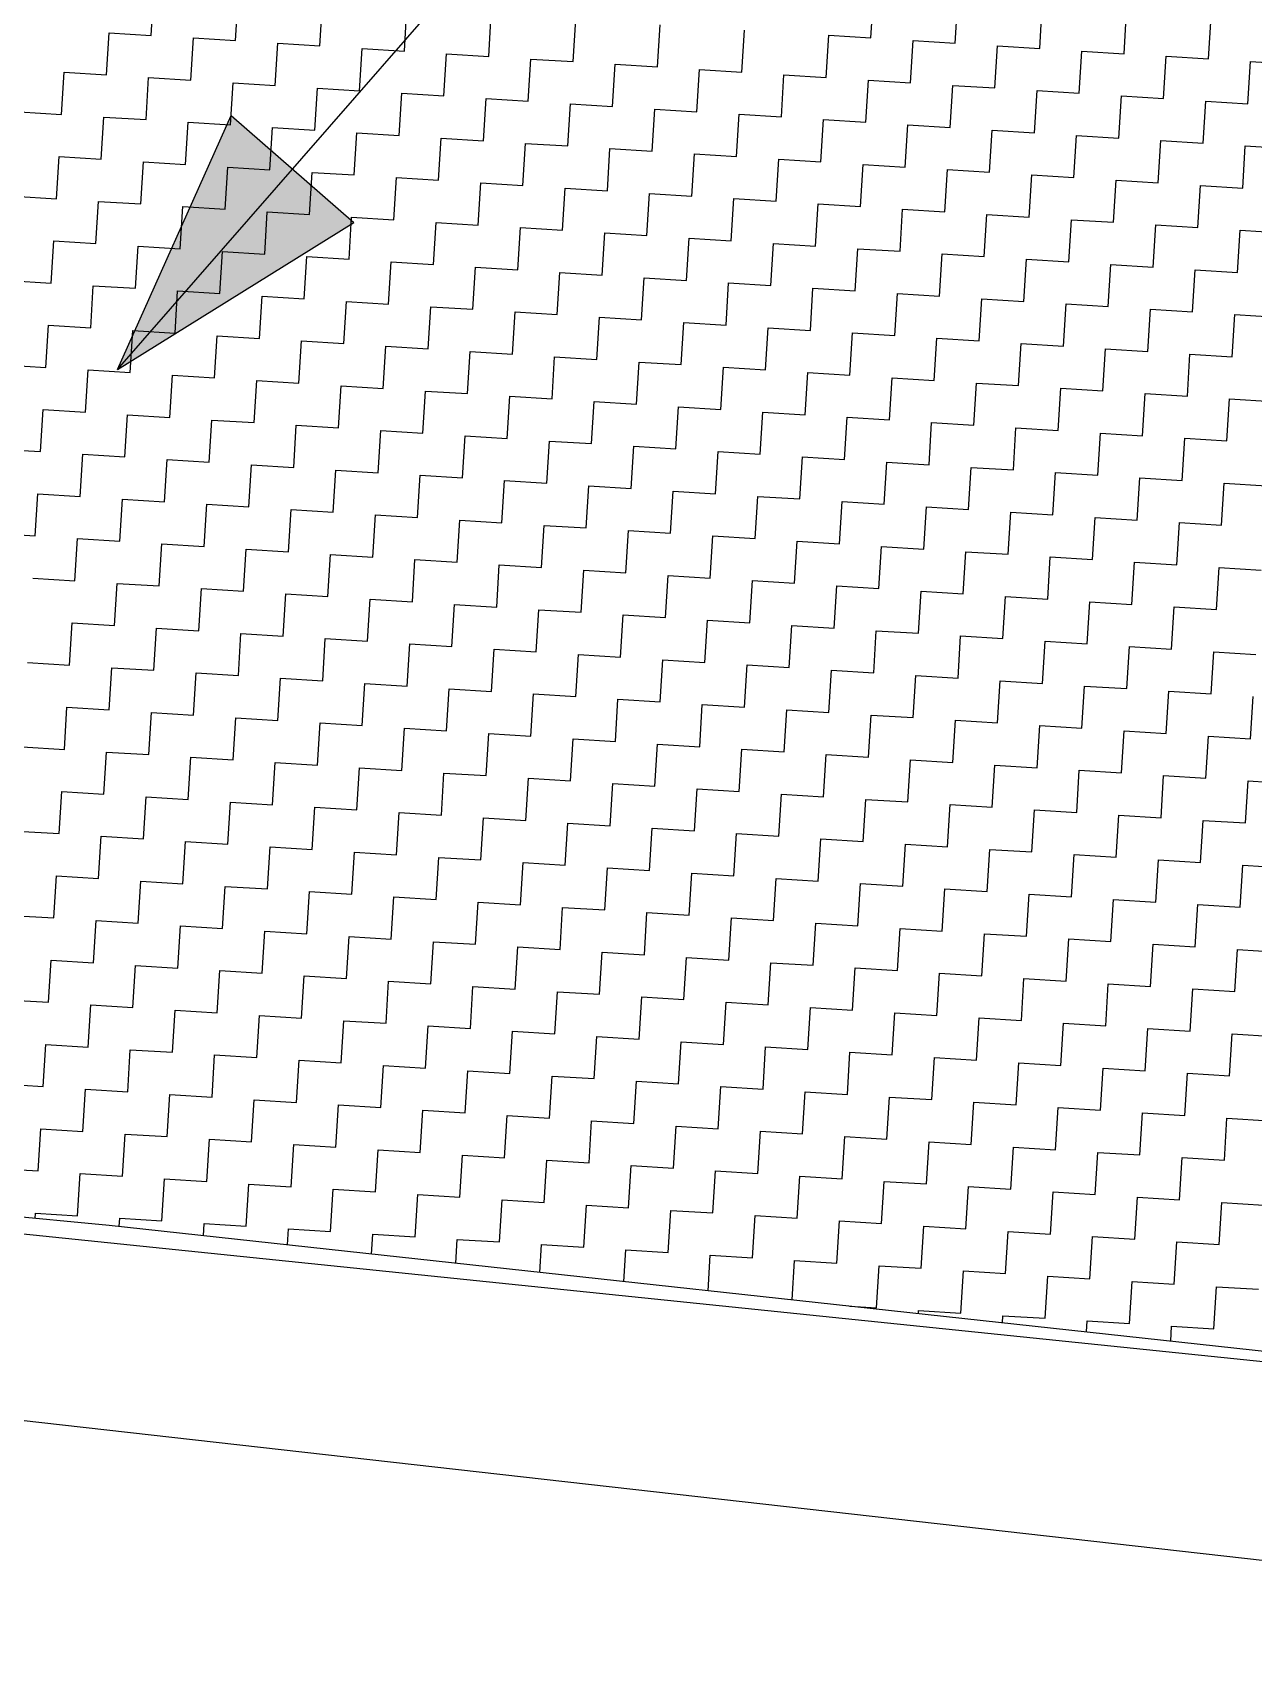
# Model space of a CAD drawing. Header units: metres. Extents: x 278801 to 279668, y 2074665 to 2075564.
# Drawn here: x 279565.7 to 279599.33, y 2075017.22 to 2075062.28 of the extents above; entities that cross this region are included whole.
import ezdxf

# ---------------------------------------------------------------- set-up
doc = ezdxf.new("R2010")
doc.units = ezdxf.units.M
for name, color, linetype in [('POLY_HATCH', 12, 'Continuous'), ('POLY_ROAD', 30, 'Continuous'), ('V_BOUND_LINE', 7, 'Continuous')]:
    doc.layers.add(name, color=color, linetype=linetype)

msp = doc.modelspace()

# ---------------------------------------------------------------- hatches: boundary and pattern name
h = msp.add_hatch(color=256)
h.paths.add_polyline_path([(279572.859, 2075058.524), (279571.167, 2075060), (279568.033, 2075052.994)])
h.paths.add_polyline_path([(279568.033, 2075052.994), (279574.55, 2075057.047), (279572.859, 2075058.524)])

# ---------------------------------------------------------------- linework, layer by layer
for points in [[(279568.033, 2075052.994), (279597.108, 2075086.307)], [(279568.033, 2075052.994), (279571.167, 2075060)], [(279571.167, 2075060), (279574.55, 2075057.047)], [(279568.033, 2075052.994), (279574.55, 2075057.047)]]:
    msp.add_lwpolyline(points)
at = {"layer": 'POLY_HATCH', "linetype": 'Continuous'}
for p, q in [((279568.967, 2075062.208), (279569.04, 2075063.369)), ((279571.291, 2075062.063), (279571.364, 2075063.225)), ((279573.615, 2075061.918), (279573.688, 2075063.08)), ((279588.793, 2075062.137), (279588.865, 2075063.299)), ((279591.117, 2075061.992), (279591.189, 2075063.154)), ((279593.441, 2075061.847), (279593.513, 2075063.009)), ((279575.939, 2075061.773), (279576.011, 2075062.935)), ((279578.263, 2075061.628), (279578.335, 2075062.79)), ((279580.587, 2075061.483), (279580.659, 2075062.645)), ((279595.765, 2075061.702), (279595.837, 2075062.864)), ((279598.089, 2075061.557), (279598.161, 2075062.719)), ((279567.733, 2075061.118), (279567.805, 2075062.28)), ((279567.805, 2075062.28), (279568.967, 2075062.208)), ((279570.057, 2075060.973), (279570.129, 2075062.135)), ((279570.129, 2075062.135), (279571.291, 2075062.063)), ((279582.911, 2075061.338), (279582.983, 2075062.5)), ((279585.235, 2075061.193), (279585.307, 2075062.355)), ((279587.559, 2075061.048), (279587.631, 2075062.21)), ((279587.631, 2075062.21), (279588.793, 2075062.137)), ((279589.882, 2075060.903), (279589.955, 2075062.065)), ((279589.955, 2075062.065), (279591.117, 2075061.992)), ((279572.381, 2075060.828), (279572.453, 2075061.99)), ((279572.453, 2075061.99), (279573.615, 2075061.918)), ((279574.704, 2075060.683), (279574.777, 2075061.845)), ((279574.777, 2075061.845), (279575.939, 2075061.773)), ((279577.028, 2075060.538), (279577.101, 2075061.7)), ((279577.101, 2075061.7), (279578.263, 2075061.628)), ((279592.206, 2075060.758), (279592.279, 2075061.92)), ((279592.279, 2075061.92), (279593.441, 2075061.847)), ((279594.53, 2075060.613), (279594.603, 2075061.775)), ((279594.603, 2075061.775), (279595.765, 2075061.702)), ((279596.854, 2075060.468), (279596.927, 2075061.63)), ((279596.927, 2075061.63), (279598.089, 2075061.557)), ((279566.498, 2075060.029), (279566.571, 2075061.191)), ((279566.571, 2075061.191), (279567.733, 2075061.118)), ((279579.352, 2075060.393), (279579.425, 2075061.555)), ((279579.425, 2075061.555), (279580.587, 2075061.483)), ((279581.676, 2075060.248), (279581.749, 2075061.41)), ((279581.749, 2075061.41), (279582.911, 2075061.338)), ((279584, 2075060.103), (279584.073, 2075061.265)), ((279584.073, 2075061.265), (279585.235, 2075061.193)), ((279599.178, 2075060.323), (279599.251, 2075061.485)), ((279599.251, 2075061.485), (279600.413, 2075061.412)), ((279568.822, 2075059.884), (279568.895, 2075061.046)), ((279568.895, 2075061.046), (279570.057, 2075060.973)), ((279571.146, 2075059.739), (279571.219, 2075060.901)), ((279571.219, 2075060.901), (279572.381, 2075060.828)), ((279573.47, 2075059.594), (279573.543, 2075060.756)), ((279573.543, 2075060.756), (279574.704, 2075060.683)), ((279586.324, 2075059.958), (279586.397, 2075061.12)), ((279586.397, 2075061.12), (279587.559, 2075061.048)), ((279588.648, 2075059.813), (279588.721, 2075060.975)), ((279588.721, 2075060.975), (279589.882, 2075060.903)), ((279590.972, 2075059.668), (279591.044, 2075060.83)), ((279591.044, 2075060.83), (279592.206, 2075060.758)), ((279575.794, 2075059.449), (279575.866, 2075060.611)), ((279575.866, 2075060.611), (279577.028, 2075060.538)), ((279578.118, 2075059.304), (279578.19, 2075060.466)), ((279578.19, 2075060.466), (279579.352, 2075060.393)), ((279580.442, 2075059.159), (279580.514, 2075060.321)), ((279580.514, 2075060.321), (279581.676, 2075060.248)), ((279593.296, 2075059.523), (279593.368, 2075060.685)), ((279593.368, 2075060.685), (279594.53, 2075060.613)), ((279595.62, 2075059.378), (279595.692, 2075060.54)), ((279595.692, 2075060.54), (279596.854, 2075060.468)), ((279597.944, 2075059.233), (279598.016, 2075060.395)), ((279598.016, 2075060.395), (279599.178, 2075060.323)), ((279565.336, 2075060.101), (279566.498, 2075060.029)), ((279567.588, 2075058.794), (279567.66, 2075059.956)), ((279567.66, 2075059.956), (279568.822, 2075059.884)), ((279569.912, 2075058.649), (279569.984, 2075059.811)), ((279569.984, 2075059.811), (279571.146, 2075059.739)), ((279582.766, 2075059.014), (279582.838, 2075060.176)), ((279582.838, 2075060.176), (279584, 2075060.103)), ((279585.09, 2075058.869), (279585.162, 2075060.031)), ((279585.162, 2075060.031), (279586.324, 2075059.958)), ((279587.414, 2075058.724), (279587.486, 2075059.886)), ((279587.486, 2075059.886), (279588.648, 2075059.813)), ((279572.236, 2075058.504), (279572.308, 2075059.666)), ((279572.308, 2075059.666), (279573.47, 2075059.594)), ((279574.56, 2075058.359), (279574.632, 2075059.521)), ((279574.632, 2075059.521), (279575.794, 2075059.449)), ((279576.883, 2075058.214), (279576.956, 2075059.376)), ((279576.956, 2075059.376), (279578.118, 2075059.304)), ((279589.738, 2075058.579), (279589.81, 2075059.741)), ((279589.81, 2075059.741), (279590.972, 2075059.668)), ((279592.061, 2075058.434), (279592.134, 2075059.596)), ((279592.134, 2075059.596), (279593.296, 2075059.523)), ((279594.385, 2075058.289), (279594.458, 2075059.451)), ((279594.458, 2075059.451), (279595.62, 2075059.378)), ((279579.207, 2075058.069), (279579.28, 2075059.231)), ((279579.28, 2075059.231), (279580.442, 2075059.159)), ((279581.531, 2075057.924), (279581.604, 2075059.086)), ((279581.604, 2075059.086), (279582.766, 2075059.014)), ((279583.855, 2075057.779), (279583.928, 2075058.941)), ((279583.928, 2075058.941), (279585.09, 2075058.869)), ((279596.709, 2075058.144), (279596.782, 2075059.306)), ((279596.782, 2075059.306), (279597.944, 2075059.233)), ((279599.033, 2075057.999), (279599.106, 2075059.161)), ((279599.106, 2075059.161), (279600.268, 2075059.088)), ((279566.353, 2075057.705), (279566.426, 2075058.867)), ((279566.426, 2075058.867), (279567.588, 2075058.794)), ((279568.677, 2075057.56), (279568.75, 2075058.722)), ((279568.75, 2075058.722), (279569.912, 2075058.649)), ((279571.001, 2075057.415), (279571.074, 2075058.577)), ((279571.074, 2075058.577), (279572.236, 2075058.504)), ((279586.179, 2075057.634), (279586.252, 2075058.796)), ((279586.252, 2075058.796), (279587.414, 2075058.724)), ((279588.503, 2075057.489), (279588.576, 2075058.651)), ((279588.576, 2075058.651), (279589.738, 2075058.579)), ((279590.827, 2075057.344), (279590.899, 2075058.506)), ((279590.899, 2075058.506), (279592.061, 2075058.434)), ((279573.325, 2075057.27), (279573.398, 2075058.432)), ((279573.398, 2075058.432), (279574.56, 2075058.359)), ((279575.649, 2075057.125), (279575.721, 2075058.287)), ((279575.721, 2075058.287), (279576.883, 2075058.214)), ((279577.973, 2075056.98), (279578.045, 2075058.142)), ((279578.045, 2075058.142), (279579.207, 2075058.069)), ((279593.151, 2075057.199), (279593.223, 2075058.361)), ((279593.223, 2075058.361), (279594.385, 2075058.289)), ((279595.475, 2075057.055), (279595.547, 2075058.216)), ((279595.547, 2075058.216), (279596.709, 2075058.144)), ((279597.799, 2075056.91), (279597.871, 2075058.071)), ((279597.871, 2075058.071), (279599.033, 2075057.999)), ((279565.191, 2075057.777), (279566.353, 2075057.705)), ((279567.443, 2075056.47), (279567.515, 2075057.632)), ((279567.515, 2075057.632), (279568.677, 2075057.56)), ((279580.297, 2075056.835), (279580.369, 2075057.997)), ((279580.369, 2075057.997), (279581.531, 2075057.924)), ((279582.621, 2075056.69), (279582.693, 2075057.852)), ((279582.693, 2075057.852), (279583.855, 2075057.779)), ((279584.945, 2075056.545), (279585.017, 2075057.707)), ((279585.017, 2075057.707), (279586.179, 2075057.634)), ((279587.269, 2075056.4), (279587.341, 2075057.562)), ((279587.341, 2075057.562), (279588.503, 2075057.489)), ((279569.767, 2075056.325), (279569.839, 2075057.487)), ((279569.839, 2075057.487), (279571.001, 2075057.415)), ((279572.091, 2075056.18), (279572.163, 2075057.342)), ((279572.163, 2075057.342), (279573.325, 2075057.27)), ((279574.415, 2075056.035), (279574.487, 2075057.197)), ((279574.487, 2075057.197), (279575.649, 2075057.125)), ((279589.593, 2075056.255), (279589.665, 2075057.417)), ((279589.665, 2075057.417), (279590.827, 2075057.344)), ((279591.916, 2075056.11), (279591.989, 2075057.272)), ((279591.989, 2075057.272), (279593.151, 2075057.199)), ((279594.24, 2075055.965), (279594.313, 2075057.127)), ((279594.313, 2075057.127), (279595.475, 2075057.055)), ((279576.738, 2075055.89), (279576.811, 2075057.052)), ((279576.811, 2075057.052), (279577.973, 2075056.98)), ((279579.062, 2075055.745), (279579.135, 2075056.907)), ((279579.135, 2075056.907), (279580.297, 2075056.835)), ((279581.386, 2075055.6), (279581.459, 2075056.762)), ((279581.459, 2075056.762), (279582.621, 2075056.69)), ((279596.564, 2075055.82), (279596.637, 2075056.982)), ((279596.637, 2075056.982), (279597.799, 2075056.91)), ((279598.888, 2075055.675), (279598.961, 2075056.837)), ((279598.961, 2075056.837), (279600.123, 2075056.765)), ((279566.208, 2075055.381), (279566.281, 2075056.543)), ((279566.281, 2075056.543), (279567.443, 2075056.47)), ((279568.532, 2075055.236), (279568.605, 2075056.398)), ((279568.605, 2075056.398), (279569.767, 2075056.325)), ((279570.856, 2075055.091), (279570.929, 2075056.253)), ((279570.929, 2075056.253), (279572.091, 2075056.18)), ((279583.71, 2075055.455), (279583.783, 2075056.617)), ((279583.783, 2075056.617), (279584.945, 2075056.545)), ((279586.034, 2075055.31), (279586.107, 2075056.472)), ((279586.107, 2075056.472), (279587.269, 2075056.4)), ((279588.358, 2075055.165), (279588.431, 2075056.327)), ((279588.431, 2075056.327), (279589.593, 2075056.255)), ((279573.18, 2075054.946), (279573.253, 2075056.108)), ((279573.253, 2075056.108), (279574.415, 2075056.035)), ((279575.504, 2075054.801), (279575.577, 2075055.963)), ((279575.577, 2075055.963), (279576.738, 2075055.89)), ((279577.828, 2075054.656), (279577.9, 2075055.818)), ((279577.9, 2075055.818), (279579.062, 2075055.745)), ((279590.682, 2075055.021), (279590.754, 2075056.182)), ((279590.754, 2075056.182), (279591.916, 2075056.11)), ((279593.006, 2075054.876), (279593.078, 2075056.038)), ((279593.078, 2075056.038), (279594.24, 2075055.965)), ((279595.33, 2075054.731), (279595.402, 2075055.893)), ((279595.402, 2075055.893), (279596.564, 2075055.82)), ((279565.046, 2075055.453), (279566.208, 2075055.381)), ((279567.298, 2075054.146), (279567.37, 2075055.308)), ((279567.37, 2075055.308), (279568.532, 2075055.236)), ((279580.152, 2075054.511), (279580.224, 2075055.673)), ((279580.224, 2075055.673), (279581.386, 2075055.6)), ((279582.476, 2075054.366), (279582.548, 2075055.528)), ((279582.548, 2075055.528), (279583.71, 2075055.455)), ((279584.8, 2075054.221), (279584.872, 2075055.383)), ((279584.872, 2075055.383), (279586.034, 2075055.31)), ((279597.654, 2075054.586), (279597.726, 2075055.748)), ((279597.726, 2075055.748), (279598.888, 2075055.675)), ((279569.622, 2075054.001), (279569.694, 2075055.163)), ((279569.694, 2075055.163), (279570.856, 2075055.091)), ((279571.946, 2075053.856), (279572.018, 2075055.018)), ((279572.018, 2075055.018), (279573.18, 2075054.946)), ((279574.27, 2075053.711), (279574.342, 2075054.873)), ((279574.342, 2075054.873), (279575.504, 2075054.801)), ((279587.124, 2075054.076), (279587.196, 2075055.238)), ((279587.196, 2075055.238), (279588.358, 2075055.165)), ((279589.448, 2075053.931), (279589.52, 2075055.093)), ((279589.52, 2075055.093), (279590.682, 2075055.021)), ((279591.771, 2075053.786), (279591.844, 2075054.948)), ((279591.844, 2075054.948), (279593.006, 2075054.876)), ((279576.594, 2075053.566), (279576.666, 2075054.728)), ((279576.666, 2075054.728), (279577.828, 2075054.656)), ((279578.917, 2075053.421), (279578.99, 2075054.583)), ((279578.99, 2075054.583), (279580.152, 2075054.511)), ((279581.241, 2075053.276), (279581.314, 2075054.438)), ((279581.314, 2075054.438), (279582.476, 2075054.366)), ((279594.095, 2075053.641), (279594.168, 2075054.803)), ((279594.168, 2075054.803), (279595.33, 2075054.731)), ((279596.419, 2075053.496), (279596.492, 2075054.658)), ((279596.492, 2075054.658), (279597.654, 2075054.586)), ((279598.743, 2075053.351), (279598.816, 2075054.513)), ((279598.816, 2075054.513), (279599.978, 2075054.441)), ((279566.063, 2075053.057), (279566.136, 2075054.219)), ((279566.136, 2075054.219), (279567.298, 2075054.146)), ((279568.387, 2075052.912), (279568.46, 2075054.074)), ((279568.46, 2075054.074), (279569.622, 2075054.001)), ((279583.565, 2075053.132), (279583.638, 2075054.293)), ((279583.638, 2075054.293), (279584.8, 2075054.221)), ((279585.889, 2075052.987), (279585.962, 2075054.148)), ((279585.962, 2075054.148), (279587.124, 2075054.076)), ((279588.213, 2075052.842), (279588.286, 2075054.004)), ((279588.286, 2075054.004), (279589.448, 2075053.931)), ((279570.711, 2075052.767), (279570.784, 2075053.929)), ((279570.784, 2075053.929), (279571.946, 2075053.856)), ((279573.035, 2075052.622), (279573.108, 2075053.784)), ((279573.108, 2075053.784), (279574.27, 2075053.711)), ((279575.359, 2075052.477), (279575.432, 2075053.639)), ((279575.432, 2075053.639), (279576.594, 2075053.566)), ((279590.537, 2075052.697), (279590.61, 2075053.859)), ((279590.61, 2075053.859), (279591.771, 2075053.786)), ((279592.861, 2075052.552), (279592.933, 2075053.714)), ((279592.933, 2075053.714), (279594.095, 2075053.641)), ((279595.185, 2075052.407), (279595.257, 2075053.569)), ((279595.257, 2075053.569), (279596.419, 2075053.496)), ((279564.901, 2075053.129), (279566.063, 2075053.057)), ((279577.683, 2075052.332), (279577.755, 2075053.494)), ((279577.755, 2075053.494), (279578.917, 2075053.421)), ((279580.007, 2075052.187), (279580.079, 2075053.349)), ((279580.079, 2075053.349), (279581.241, 2075053.276)), ((279582.331, 2075052.042), (279582.403, 2075053.204)), ((279582.403, 2075053.204), (279583.565, 2075053.132)), ((279584.655, 2075051.897), (279584.727, 2075053.059)), ((279584.727, 2075053.059), (279585.889, 2075052.987)), ((279597.509, 2075052.262), (279597.581, 2075053.424)), ((279597.581, 2075053.424), (279598.743, 2075053.351)), ((279567.153, 2075051.822), (279567.225, 2075052.984)), ((279567.225, 2075052.984), (279568.387, 2075052.912)), ((279569.477, 2075051.677), (279569.549, 2075052.839)), ((279569.549, 2075052.839), (279570.711, 2075052.767)), ((279571.801, 2075051.532), (279571.873, 2075052.694)), ((279571.873, 2075052.694), (279573.035, 2075052.622)), ((279586.979, 2075051.752), (279587.051, 2075052.914)), ((279587.051, 2075052.914), (279588.213, 2075052.842)), ((279589.303, 2075051.607), (279589.375, 2075052.769)), ((279589.375, 2075052.769), (279590.537, 2075052.697)), ((279591.627, 2075051.462), (279591.699, 2075052.624)), ((279591.699, 2075052.624), (279592.861, 2075052.552)), ((279574.125, 2075051.387), (279574.197, 2075052.549)), ((279574.197, 2075052.549), (279575.359, 2075052.477)), ((279576.449, 2075051.242), (279576.521, 2075052.404)), ((279576.521, 2075052.404), (279577.683, 2075052.332)), ((279578.772, 2075051.098), (279578.845, 2075052.259)), ((279578.845, 2075052.259), (279580.007, 2075052.187)), ((279593.95, 2075051.317), (279594.023, 2075052.479)), ((279594.023, 2075052.479), (279595.185, 2075052.407)), ((279596.274, 2075051.172), (279596.347, 2075052.334)), ((279596.347, 2075052.334), (279597.509, 2075052.262)), ((279598.598, 2075051.027), (279598.671, 2075052.189)), ((279598.671, 2075052.189), (279599.833, 2075052.117)), ((279565.918, 2075050.733), (279565.991, 2075051.895)), ((279565.991, 2075051.895), (279567.153, 2075051.822)), ((279568.242, 2075050.588), (279568.315, 2075051.75)), ((279568.315, 2075051.75), (279569.477, 2075051.677)), ((279581.096, 2075050.953), (279581.169, 2075052.115)), ((279581.169, 2075052.115), (279582.331, 2075052.042)), ((279583.42, 2075050.808), (279583.493, 2075051.97)), ((279583.493, 2075051.97), (279584.655, 2075051.897)), ((279585.744, 2075050.663), (279585.817, 2075051.825)), ((279585.817, 2075051.825), (279586.979, 2075051.752)), ((279570.566, 2075050.443), (279570.639, 2075051.605)), ((279570.639, 2075051.605), (279571.801, 2075051.532)), ((279572.89, 2075050.298), (279572.963, 2075051.46)), ((279572.963, 2075051.46), (279574.125, 2075051.387)), ((279575.214, 2075050.153), (279575.287, 2075051.315)), ((279575.287, 2075051.315), (279576.449, 2075051.242)), ((279588.068, 2075050.518), (279588.141, 2075051.68)), ((279588.141, 2075051.68), (279589.303, 2075051.607)), ((279590.392, 2075050.373), (279590.465, 2075051.535)), ((279590.465, 2075051.535), (279591.627, 2075051.462)), ((279592.716, 2075050.228), (279592.788, 2075051.39)), ((279592.788, 2075051.39), (279593.95, 2075051.317)), ((279564.756, 2075050.805), (279565.918, 2075050.733)), ((279577.538, 2075050.008), (279577.611, 2075051.17)), ((279577.611, 2075051.17), (279578.772, 2075051.098)), ((279579.862, 2075049.863), (279579.934, 2075051.025)), ((279579.934, 2075051.025), (279581.096, 2075050.953)), ((279582.186, 2075049.718), (279582.258, 2075050.88)), ((279582.258, 2075050.88), (279583.42, 2075050.808)), ((279595.04, 2075050.083), (279595.112, 2075051.245)), ((279595.112, 2075051.245), (279596.274, 2075051.172)), ((279597.364, 2075049.938), (279597.436, 2075051.1)), ((279597.436, 2075051.1), (279598.598, 2075051.027)), ((279567.008, 2075049.498), (279567.08, 2075050.66)), ((279567.08, 2075050.66), (279568.242, 2075050.588)), ((279569.332, 2075049.353), (279569.404, 2075050.515)), ((279569.404, 2075050.515), (279570.566, 2075050.443)), ((279571.656, 2075049.209), (279571.728, 2075050.37)), ((279571.728, 2075050.37), (279572.89, 2075050.298)), ((279584.51, 2075049.573), (279584.582, 2075050.735)), ((279584.582, 2075050.735), (279585.744, 2075050.663)), ((279586.834, 2075049.428), (279586.906, 2075050.59)), ((279586.906, 2075050.59), (279588.068, 2075050.518)), ((279589.158, 2075049.283), (279589.23, 2075050.445)), ((279589.23, 2075050.445), (279590.392, 2075050.373)), ((279573.98, 2075049.064), (279574.052, 2075050.225)), ((279574.052, 2075050.225), (279575.214, 2075050.153)), ((279576.304, 2075048.919), (279576.376, 2075050.081)), ((279576.376, 2075050.081), (279577.538, 2075050.008)), ((279578.627, 2075048.774), (279578.7, 2075049.936)), ((279578.7, 2075049.936), (279579.862, 2075049.863)), ((279591.482, 2075049.138), (279591.554, 2075050.3)), ((279591.554, 2075050.3), (279592.716, 2075050.228)), ((279593.805, 2075048.993), (279593.878, 2075050.155)), ((279593.878, 2075050.155), (279595.04, 2075050.083)), ((279596.129, 2075048.848), (279596.202, 2075050.01)), ((279596.202, 2075050.01), (279597.364, 2075049.938)), ((279565.773, 2075048.409), (279565.846, 2075049.571)), ((279565.846, 2075049.571), (279567.008, 2075049.498)), ((279580.951, 2075048.629), (279581.024, 2075049.791)), ((279581.024, 2075049.791), (279582.186, 2075049.718)), ((279583.275, 2075048.484), (279583.348, 2075049.646)), ((279583.348, 2075049.646), (279584.51, 2075049.573)), ((279585.599, 2075048.339), (279585.672, 2075049.501)), ((279585.672, 2075049.501), (279586.834, 2075049.428)), ((279598.453, 2075048.703), (279598.526, 2075049.865)), ((279598.526, 2075049.865), (279599.688, 2075049.793)), ((279568.097, 2075048.264), (279568.17, 2075049.426)), ((279568.17, 2075049.426), (279569.332, 2075049.353)), ((279570.421, 2075048.119), (279570.494, 2075049.281)), ((279570.494, 2075049.281), (279571.656, 2075049.209)), ((279572.745, 2075047.974), (279572.818, 2075049.136)), ((279572.818, 2075049.136), (279573.98, 2075049.064)), ((279587.923, 2075048.194), (279587.996, 2075049.356)), ((279587.996, 2075049.356), (279589.158, 2075049.283)), ((279590.247, 2075048.049), (279590.32, 2075049.211)), ((279590.32, 2075049.211), (279591.482, 2075049.138)), ((279592.571, 2075047.904), (279592.644, 2075049.066)), ((279592.644, 2075049.066), (279593.805, 2075048.993)), ((279575.069, 2075047.829), (279575.142, 2075048.991)), ((279575.142, 2075048.991), (279576.304, 2075048.919)), ((279577.393, 2075047.684), (279577.466, 2075048.846)), ((279577.466, 2075048.846), (279578.627, 2075048.774)), ((279579.717, 2075047.539), (279579.789, 2075048.701)), ((279579.789, 2075048.701), (279580.951, 2075048.629)), ((279582.041, 2075047.394), (279582.113, 2075048.556)), ((279582.113, 2075048.556), (279583.275, 2075048.484)), ((279594.895, 2075047.759), (279594.967, 2075048.921)), ((279594.967, 2075048.921), (279596.129, 2075048.848)), ((279597.219, 2075047.614), (279597.291, 2075048.776)), ((279597.291, 2075048.776), (279598.453, 2075048.703)), ((279564.611, 2075048.481), (279565.773, 2075048.409)), ((279566.863, 2075047.175), (279566.935, 2075048.336)), ((279566.935, 2075048.336), (279568.097, 2075048.264)), ((279569.187, 2075047.03), (279569.259, 2075048.192)), ((279569.259, 2075048.192), (279570.421, 2075048.119)), ((279584.365, 2075047.249), (279584.437, 2075048.411)), ((279584.437, 2075048.411), (279585.599, 2075048.339)), ((279586.689, 2075047.104), (279586.761, 2075048.266)), ((279586.761, 2075048.266), (279587.923, 2075048.194)), ((279589.013, 2075046.959), (279589.085, 2075048.121)), ((279589.085, 2075048.121), (279590.247, 2075048.049)), ((279571.511, 2075046.885), (279571.583, 2075048.047)), ((279571.583, 2075048.047), (279572.745, 2075047.974)), ((279573.835, 2075046.74), (279573.907, 2075047.902)), ((279573.907, 2075047.902), (279575.069, 2075047.829)), ((279576.159, 2075046.595), (279576.231, 2075047.757)), ((279576.231, 2075047.757), (279577.393, 2075047.684)), ((279591.337, 2075046.814), (279591.409, 2075047.976)), ((279591.409, 2075047.976), (279592.571, 2075047.904)), ((279593.661, 2075046.669), (279593.733, 2075047.831)), ((279593.733, 2075047.831), (279594.895, 2075047.759)), ((279595.984, 2075046.524), (279596.057, 2075047.686)), ((279596.057, 2075047.686), (279597.219, 2075047.614)), ((279565.701, 2075047.247), (279566.863, 2075047.175)), ((279578.483, 2075046.45), (279578.555, 2075047.612)), ((279578.555, 2075047.612), (279579.717, 2075047.539)), ((279580.806, 2075046.305), (279580.879, 2075047.467)), ((279580.879, 2075047.467), (279582.041, 2075047.394)), ((279583.13, 2075046.16), (279583.203, 2075047.322)), ((279583.203, 2075047.322), (279584.365, 2075047.249)), ((279598.308, 2075046.379), (279598.381, 2075047.541)), ((279598.381, 2075047.541), (279599.543, 2075047.469)), ((279567.952, 2075045.94), (279568.025, 2075047.102)), ((279568.025, 2075047.102), (279569.187, 2075047.03)), ((279570.276, 2075045.795), (279570.349, 2075046.957)), ((279570.349, 2075046.957), (279571.511, 2075046.885)), ((279572.6, 2075045.65), (279572.673, 2075046.812)), ((279572.673, 2075046.812), (279573.835, 2075046.74)), ((279585.454, 2075046.015), (279585.527, 2075047.177)), ((279585.527, 2075047.177), (279586.689, 2075047.104)), ((279587.778, 2075045.87), (279587.851, 2075047.032)), ((279587.851, 2075047.032), (279589.013, 2075046.959)), ((279590.102, 2075045.725), (279590.175, 2075046.887)), ((279590.175, 2075046.887), (279591.337, 2075046.814)), ((279592.426, 2075045.58), (279592.499, 2075046.742)), ((279592.499, 2075046.742), (279593.661, 2075046.669)), ((279574.924, 2075045.505), (279574.997, 2075046.667)), ((279574.997, 2075046.667), (279576.159, 2075046.595)), ((279577.248, 2075045.36), (279577.321, 2075046.522)), ((279577.321, 2075046.522), (279578.483, 2075046.45)), ((279579.572, 2075045.215), (279579.644, 2075046.377)), ((279579.644, 2075046.377), (279580.806, 2075046.305)), ((279594.75, 2075045.435), (279594.822, 2075046.597)), ((279594.822, 2075046.597), (279595.984, 2075046.524)), ((279597.074, 2075045.29), (279597.146, 2075046.452)), ((279597.146, 2075046.452), (279598.308, 2075046.379)), ((279566.718, 2075044.851), (279566.79, 2075046.013)), ((279566.79, 2075046.013), (279567.952, 2075045.94)), ((279569.042, 2075044.706), (279569.114, 2075045.868)), ((279569.114, 2075045.868), (279570.276, 2075045.795)), ((279581.896, 2075045.07), (279581.968, 2075046.232)), ((279581.968, 2075046.232), (279583.13, 2075046.16)), ((279584.22, 2075044.925), (279584.292, 2075046.087)), ((279584.292, 2075046.087), (279585.454, 2075046.015)), ((279586.544, 2075044.78), (279586.616, 2075045.942)), ((279586.616, 2075045.942), (279587.778, 2075045.87)), ((279571.366, 2075044.561), (279571.438, 2075045.723)), ((279571.438, 2075045.723), (279572.6, 2075045.65)), ((279573.69, 2075044.416), (279573.762, 2075045.578)), ((279573.762, 2075045.578), (279574.924, 2075045.505)), ((279576.014, 2075044.271), (279576.086, 2075045.433)), ((279576.086, 2075045.433), (279577.248, 2075045.36)), ((279588.868, 2075044.635), (279588.94, 2075045.797)), ((279588.94, 2075045.797), (279590.102, 2075045.725)), ((279591.192, 2075044.49), (279591.264, 2075045.652)), ((279591.264, 2075045.652), (279592.426, 2075045.58)), ((279593.516, 2075044.345), (279593.588, 2075045.507)), ((279593.588, 2075045.507), (279594.75, 2075045.435)), ((279578.338, 2075044.126), (279578.41, 2075045.288)), ((279578.41, 2075045.288), (279579.572, 2075045.215)), ((279580.661, 2075043.981), (279580.734, 2075045.143)), ((279580.734, 2075045.143), (279581.896, 2075045.07)), ((279582.985, 2075043.836), (279583.058, 2075044.998)), ((279583.058, 2075044.998), (279584.22, 2075044.925)), ((279595.839, 2075044.2), (279595.912, 2075045.362)), ((279595.912, 2075045.362), (279597.074, 2075045.29)), ((279598.163, 2075044.055), (279598.236, 2075045.217)), ((279598.236, 2075045.217), (279599.398, 2075045.145)), ((279565.556, 2075044.923), (279566.718, 2075044.851)), ((279567.807, 2075043.616), (279567.88, 2075044.778)), ((279567.88, 2075044.778), (279569.042, 2075044.706)), ((279570.131, 2075043.471), (279570.204, 2075044.633)), ((279570.204, 2075044.633), (279571.366, 2075044.561)), ((279572.455, 2075043.326), (279572.528, 2075044.488)), ((279572.528, 2075044.488), (279573.69, 2075044.416)), ((279585.309, 2075043.691), (279585.382, 2075044.853)), ((279585.382, 2075044.853), (279586.544, 2075044.78)), ((279587.633, 2075043.546), (279587.706, 2075044.708)), ((279587.706, 2075044.708), (279588.868, 2075044.635)), ((279589.957, 2075043.401), (279590.03, 2075044.563)), ((279590.03, 2075044.563), (279591.192, 2075044.49)), ((279574.779, 2075043.181), (279574.852, 2075044.343)), ((279574.852, 2075044.343), (279576.014, 2075044.271)), ((279577.103, 2075043.036), (279577.176, 2075044.198)), ((279577.176, 2075044.198), (279578.338, 2075044.126)), ((279579.427, 2075042.891), (279579.5, 2075044.053)), ((279579.5, 2075044.053), (279580.661, 2075043.981)), ((279592.281, 2075043.256), (279592.354, 2075044.418)), ((279592.354, 2075044.418), (279593.516, 2075044.345)), ((279594.605, 2075043.111), (279594.677, 2075044.273)), ((279594.677, 2075044.273), (279595.839, 2075044.2)), ((279596.929, 2075042.966), (279597.001, 2075044.128)), ((279597.001, 2075044.128), (279598.163, 2075044.055)), ((279566.573, 2075042.527), (279566.645, 2075043.689)), ((279566.645, 2075043.689), (279567.807, 2075043.616)), ((279581.751, 2075042.746), (279581.823, 2075043.908)), ((279581.823, 2075043.908), (279582.985, 2075043.836)), ((279584.075, 2075042.601), (279584.147, 2075043.763)), ((279584.147, 2075043.763), (279585.309, 2075043.691)), ((279586.399, 2075042.456), (279586.471, 2075043.618)), ((279586.471, 2075043.618), (279587.633, 2075043.546)), ((279599.253, 2075042.821), (279599.325, 2075043.983)), ((279568.897, 2075042.382), (279568.969, 2075043.544)), ((279568.969, 2075043.544), (279570.131, 2075043.471)), ((279571.221, 2075042.237), (279571.293, 2075043.399)), ((279571.293, 2075043.399), (279572.455, 2075043.326)), ((279573.545, 2075042.092), (279573.617, 2075043.254)), ((279573.617, 2075043.254), (279574.779, 2075043.181)), ((279588.723, 2075042.311), (279588.795, 2075043.473)), ((279588.795, 2075043.473), (279589.957, 2075043.401)), ((279591.047, 2075042.166), (279591.119, 2075043.328)), ((279591.119, 2075043.328), (279592.281, 2075043.256)), ((279593.371, 2075042.022), (279593.443, 2075043.183)), ((279593.443, 2075043.183), (279594.605, 2075043.111)), ((279575.869, 2075041.947), (279575.941, 2075043.109)), ((279575.941, 2075043.109), (279577.103, 2075043.036)), ((279578.193, 2075041.802), (279578.265, 2075042.964)), ((279578.265, 2075042.964), (279579.427, 2075042.891)), ((279580.517, 2075041.657), (279580.589, 2075042.819)), ((279580.589, 2075042.819), (279581.751, 2075042.746)), ((279595.694, 2075041.877), (279595.767, 2075043.038)), ((279595.767, 2075043.038), (279596.929, 2075042.966)), ((279598.018, 2075041.732), (279598.091, 2075042.894)), ((279598.091, 2075042.894), (279599.253, 2075042.821)), ((279565.411, 2075042.599), (279566.573, 2075042.527)), ((279567.662, 2075041.292), (279567.735, 2075042.454)), ((279567.735, 2075042.454), (279568.897, 2075042.382)), ((279569.986, 2075041.147), (279570.059, 2075042.309)), ((279570.059, 2075042.309), (279571.221, 2075042.237)), ((279582.84, 2075041.512), (279582.913, 2075042.674)), ((279582.913, 2075042.674), (279584.075, 2075042.601)), ((279585.164, 2075041.367), (279585.237, 2075042.529)), ((279585.237, 2075042.529), (279586.399, 2075042.456)), ((279587.488, 2075041.222), (279587.561, 2075042.384)), ((279587.561, 2075042.384), (279588.723, 2075042.311)), ((279589.812, 2075041.077), (279589.885, 2075042.239)), ((279589.885, 2075042.239), (279591.047, 2075042.166)), ((279572.31, 2075041.002), (279572.383, 2075042.164)), ((279572.383, 2075042.164), (279573.545, 2075042.092)), ((279574.634, 2075040.857), (279574.707, 2075042.019)), ((279574.707, 2075042.019), (279575.869, 2075041.947)), ((279576.958, 2075040.712), (279577.031, 2075041.874)), ((279577.031, 2075041.874), (279578.193, 2075041.802)), ((279592.136, 2075040.932), (279592.209, 2075042.094)), ((279592.209, 2075042.094), (279593.371, 2075042.022)), ((279594.46, 2075040.787), (279594.533, 2075041.949)), ((279594.533, 2075041.949), (279595.694, 2075041.877)), ((279596.784, 2075040.642), (279596.856, 2075041.804)), ((279596.856, 2075041.804), (279598.018, 2075041.732)), ((279566.428, 2075040.203), (279566.501, 2075041.365)), ((279566.501, 2075041.365), (279567.662, 2075041.292)), ((279579.282, 2075040.567), (279579.355, 2075041.729)), ((279579.355, 2075041.729), (279580.517, 2075041.657)), ((279581.606, 2075040.422), (279581.678, 2075041.584)), ((279581.678, 2075041.584), (279582.84, 2075041.512)), ((279583.93, 2075040.277), (279584.002, 2075041.439)), ((279584.002, 2075041.439), (279585.164, 2075041.367)), ((279599.108, 2075040.497), (279599.18, 2075041.659)), ((279599.18, 2075041.659), (279600.342, 2075041.587)), ((279568.752, 2075040.058), (279568.824, 2075041.22)), ((279568.824, 2075041.22), (279569.986, 2075041.147)), ((279571.076, 2075039.913), (279571.148, 2075041.075)), ((279571.148, 2075041.075), (279572.31, 2075041.002)), ((279573.4, 2075039.768), (279573.472, 2075040.93)), ((279573.472, 2075040.93), (279574.634, 2075040.857)), ((279586.254, 2075040.132), (279586.326, 2075041.294)), ((279586.326, 2075041.294), (279587.488, 2075041.222)), ((279588.578, 2075039.988), (279588.65, 2075041.149)), ((279588.65, 2075041.149), (279589.812, 2075041.077)), ((279590.902, 2075039.843), (279590.974, 2075041.005)), ((279590.974, 2075041.005), (279592.136, 2075040.932)), ((279575.724, 2075039.623), (279575.796, 2075040.785)), ((279575.796, 2075040.785), (279576.958, 2075040.712)), ((279578.048, 2075039.478), (279578.12, 2075040.64)), ((279578.12, 2075040.64), (279579.282, 2075040.567)), ((279580.372, 2075039.333), (279580.444, 2075040.495)), ((279580.444, 2075040.495), (279581.606, 2075040.422)), ((279593.226, 2075039.698), (279593.298, 2075040.86)), ((279593.298, 2075040.86), (279594.46, 2075040.787)), ((279595.55, 2075039.553), (279595.622, 2075040.715)), ((279595.622, 2075040.715), (279596.784, 2075040.642)), ((279597.873, 2075039.408), (279597.946, 2075040.57)), ((279597.946, 2075040.57), (279599.108, 2075040.497)), ((279565.266, 2075040.275), (279566.428, 2075040.203)), ((279567.517, 2075038.968), (279567.59, 2075040.13)), ((279567.59, 2075040.13), (279568.752, 2075040.058)), ((279569.841, 2075038.823), (279569.914, 2075039.985)), ((279569.914, 2075039.985), (279571.076, 2075039.913)), ((279582.695, 2075039.188), (279582.768, 2075040.35)), ((279582.768, 2075040.35), (279583.93, 2075040.277)), ((279585.019, 2075039.043), (279585.092, 2075040.205)), ((279585.092, 2075040.205), (279586.254, 2075040.132)), ((279587.343, 2075038.898), (279587.416, 2075040.06)), ((279587.416, 2075040.06), (279588.578, 2075039.988)), ((279572.165, 2075038.678), (279572.238, 2075039.84)), ((279572.238, 2075039.84), (279573.4, 2075039.768)), ((279574.489, 2075038.533), (279574.562, 2075039.695)), ((279574.562, 2075039.695), (279575.724, 2075039.623)), ((279576.813, 2075038.388), (279576.886, 2075039.55)), ((279576.886, 2075039.55), (279578.048, 2075039.478)), ((279589.667, 2075038.753), (279589.74, 2075039.915)), ((279589.74, 2075039.915), (279590.902, 2075039.843)), ((279591.991, 2075038.608), (279592.064, 2075039.77)), ((279592.064, 2075039.77), (279593.226, 2075039.698)), ((279594.315, 2075038.463), (279594.388, 2075039.625)), ((279594.388, 2075039.625), (279595.55, 2075039.553)), ((279579.137, 2075038.243), (279579.21, 2075039.405)), ((279579.21, 2075039.405), (279580.372, 2075039.333)), ((279581.461, 2075038.099), (279581.534, 2075039.26)), ((279581.534, 2075039.26), (279582.695, 2075039.188)), ((279583.785, 2075037.954), (279583.857, 2075039.115)), ((279583.857, 2075039.115), (279585.019, 2075039.043)), ((279596.639, 2075038.318), (279596.711, 2075039.48)), ((279596.711, 2075039.48), (279597.873, 2075039.408)), ((279598.963, 2075038.173), (279599.035, 2075039.335)), ((279599.035, 2075039.335), (279600.197, 2075039.263)), ((279566.283, 2075037.879), (279566.356, 2075039.041)), ((279566.356, 2075039.041), (279567.517, 2075038.968)), ((279568.607, 2075037.734), (279568.679, 2075038.896)), ((279568.679, 2075038.896), (279569.841, 2075038.823)), ((279570.931, 2075037.589), (279571.003, 2075038.751)), ((279571.003, 2075038.751), (279572.165, 2075038.678)), ((279586.109, 2075037.809), (279586.181, 2075038.971)), ((279586.181, 2075038.971), (279587.343, 2075038.898)), ((279588.433, 2075037.664), (279588.505, 2075038.826)), ((279588.505, 2075038.826), (279589.667, 2075038.753)), ((279590.757, 2075037.519), (279590.829, 2075038.681)), ((279590.829, 2075038.681), (279591.991, 2075038.608)), ((279573.255, 2075037.444), (279573.327, 2075038.606)), ((279573.327, 2075038.606), (279574.489, 2075038.533)), ((279575.579, 2075037.299), (279575.651, 2075038.461)), ((279575.651, 2075038.461), (279576.813, 2075038.388)), ((279577.903, 2075037.154), (279577.975, 2075038.316)), ((279577.975, 2075038.316), (279579.137, 2075038.243)), ((279593.081, 2075037.374), (279593.153, 2075038.536)), ((279593.153, 2075038.536), (279594.315, 2075038.463)), ((279595.405, 2075037.229), (279595.477, 2075038.391)), ((279595.477, 2075038.391), (279596.639, 2075038.318)), ((279597.728, 2075037.084), (279597.801, 2075038.246)), ((279597.801, 2075038.246), (279598.963, 2075038.173)), ((279565.121, 2075037.951), (279566.283, 2075037.879)), ((279567.373, 2075036.644), (279567.445, 2075037.806)), ((279567.445, 2075037.806), (279568.607, 2075037.734)), ((279580.227, 2075037.009), (279580.299, 2075038.171)), ((279580.299, 2075038.171), (279581.461, 2075038.099)), ((279582.55, 2075036.864), (279582.623, 2075038.026)), ((279582.623, 2075038.026), (279583.785, 2075037.954)), ((279584.874, 2075036.719), (279584.947, 2075037.881)), ((279584.947, 2075037.881), (279586.109, 2075037.809)), ((279587.198, 2075036.574), (279587.271, 2075037.736)), ((279587.271, 2075037.736), (279588.433, 2075037.664)), ((279569.696, 2075036.499), (279569.769, 2075037.661)), ((279569.769, 2075037.661), (279570.931, 2075037.589)), ((279572.02, 2075036.354), (279572.093, 2075037.516)), ((279572.093, 2075037.516), (279573.255, 2075037.444)), ((279574.344, 2075036.209), (279574.417, 2075037.371)), ((279574.417, 2075037.371), (279575.579, 2075037.299)), ((279589.522, 2075036.429), (279589.595, 2075037.591)), ((279589.595, 2075037.591), (279590.757, 2075037.519)), ((279591.846, 2075036.284), (279591.919, 2075037.446)), ((279591.919, 2075037.446), (279593.081, 2075037.374)), ((279594.17, 2075036.139), (279594.243, 2075037.301)), ((279594.243, 2075037.301), (279595.405, 2075037.229)), ((279576.668, 2075036.065), (279576.741, 2075037.226)), ((279576.741, 2075037.226), (279577.903, 2075037.154)), ((279578.992, 2075035.92), (279579.065, 2075037.082)), ((279579.065, 2075037.082), (279580.227, 2075037.009)), ((279581.316, 2075035.775), (279581.389, 2075036.937)), ((279581.389, 2075036.937), (279582.55, 2075036.864)), ((279596.494, 2075035.994), (279596.567, 2075037.156)), ((279596.567, 2075037.156), (279597.728, 2075037.084)), ((279598.818, 2075035.849), (279598.89, 2075037.011)), ((279598.89, 2075037.011), (279600.052, 2075036.939)), ((279566.138, 2075035.555), (279566.211, 2075036.717)), ((279566.211, 2075036.717), (279567.373, 2075036.644)), ((279568.462, 2075035.41), (279568.534, 2075036.572)), ((279568.534, 2075036.572), (279569.696, 2075036.499)), ((279570.786, 2075035.265), (279570.858, 2075036.427)), ((279570.858, 2075036.427), (279572.02, 2075036.354)), ((279583.64, 2075035.63), (279583.712, 2075036.792)), ((279583.712, 2075036.792), (279584.874, 2075036.719)), ((279585.964, 2075035.485), (279586.036, 2075036.647)), ((279586.036, 2075036.647), (279587.198, 2075036.574)), ((279588.288, 2075035.34), (279588.36, 2075036.502)), ((279588.36, 2075036.502), (279589.522, 2075036.429)), ((279573.11, 2075035.12), (279573.182, 2075036.282)), ((279573.182, 2075036.282), (279574.344, 2075036.209)), ((279575.434, 2075034.975), (279575.506, 2075036.137)), ((279575.506, 2075036.137), (279576.668, 2075036.065)), ((279577.758, 2075034.83), (279577.83, 2075035.992)), ((279577.83, 2075035.992), (279578.992, 2075035.92)), ((279590.612, 2075035.195), (279590.684, 2075036.357)), ((279590.684, 2075036.357), (279591.846, 2075036.284)), ((279592.936, 2075035.05), (279593.008, 2075036.212)), ((279593.008, 2075036.212), (279594.17, 2075036.139)), ((279595.26, 2075034.905), (279595.332, 2075036.067)), ((279595.332, 2075036.067), (279596.494, 2075035.994)), ((279564.976, 2075035.627), (279566.138, 2075035.555)), ((279567.228, 2075034.32), (279567.3, 2075035.482)), ((279567.3, 2075035.482), (279568.462, 2075035.41)), ((279580.082, 2075034.685), (279580.154, 2075035.847)), ((279580.154, 2075035.847), (279581.316, 2075035.775)), ((279582.406, 2075034.54), (279582.478, 2075035.702)), ((279582.478, 2075035.702), (279583.64, 2075035.63)), ((279584.729, 2075034.395), (279584.802, 2075035.557)), ((279584.802, 2075035.557), (279585.964, 2075035.485)), ((279597.584, 2075034.76), (279597.656, 2075035.922)), ((279597.656, 2075035.922), (279598.818, 2075035.849)), ((279569.551, 2075034.176), (279569.624, 2075035.337)), ((279569.624, 2075035.337), (279570.786, 2075035.265)), ((279571.875, 2075034.031), (279571.948, 2075035.192)), ((279571.948, 2075035.192), (279573.11, 2075035.12)), ((279574.199, 2075033.886), (279574.272, 2075035.048)), ((279574.272, 2075035.048), (279575.434, 2075034.975)), ((279587.053, 2075034.25), (279587.126, 2075035.412)), ((279587.126, 2075035.412), (279588.288, 2075035.34)), ((279589.377, 2075034.105), (279589.45, 2075035.267)), ((279589.45, 2075035.267), (279590.612, 2075035.195)), ((279591.701, 2075033.96), (279591.774, 2075035.122)), ((279591.774, 2075035.122), (279592.936, 2075035.05)), ((279576.523, 2075033.741), (279576.596, 2075034.903)), ((279576.596, 2075034.903), (279577.758, 2075034.83)), ((279578.847, 2075033.596), (279578.92, 2075034.758)), ((279578.92, 2075034.758), (279580.082, 2075034.685)), ((279581.171, 2075033.451), (279581.244, 2075034.613)), ((279581.244, 2075034.613), (279582.406, 2075034.54)), ((279594.025, 2075033.815), (279594.098, 2075034.977)), ((279594.098, 2075034.977), (279595.26, 2075034.905)), ((279596.349, 2075033.67), (279596.422, 2075034.832)), ((279596.422, 2075034.832), (279597.584, 2075034.76)), ((279598.673, 2075033.525), (279598.745, 2075034.687)), ((279598.745, 2075034.687), (279599.907, 2075034.615)), ((279565.993, 2075033.231), (279566.066, 2075034.393)), ((279566.066, 2075034.393), (279567.228, 2075034.32)), ((279568.317, 2075033.086), (279568.39, 2075034.248)), ((279568.39, 2075034.248), (279569.551, 2075034.176)), ((279583.495, 2075033.306), (279583.567, 2075034.468)), ((279583.567, 2075034.468), (279584.729, 2075034.395)), ((279585.819, 2075033.161), (279585.891, 2075034.323)), ((279585.891, 2075034.323), (279587.053, 2075034.25)), ((279588.143, 2075033.016), (279588.215, 2075034.178)), ((279588.215, 2075034.178), (279589.377, 2075034.105)), ((279570.641, 2075032.941), (279570.713, 2075034.103)), ((279570.713, 2075034.103), (279571.875, 2075034.031)), ((279572.965, 2075032.796), (279573.037, 2075033.958)), ((279573.037, 2075033.958), (279574.199, 2075033.886)), ((279575.289, 2075032.651), (279575.361, 2075033.813)), ((279575.361, 2075033.813), (279576.523, 2075033.741)), ((279590.467, 2075032.871), (279590.539, 2075034.033)), ((279590.539, 2075034.033), (279591.701, 2075033.96)), ((279592.791, 2075032.726), (279592.863, 2075033.888)), ((279592.863, 2075033.888), (279594.025, 2075033.815)), ((279595.115, 2075032.581), (279595.187, 2075033.743)), ((279595.187, 2075033.743), (279596.349, 2075033.67)), ((279564.831, 2075033.303), (279565.993, 2075033.231)), ((279577.613, 2075032.506), (279577.685, 2075033.668)), ((279577.685, 2075033.668), (279578.847, 2075033.596)), ((279579.937, 2075032.361), (279580.009, 2075033.523)), ((279580.009, 2075033.523), (279581.171, 2075033.451)), ((279582.261, 2075032.216), (279582.333, 2075033.378)), ((279582.333, 2075033.378), (279583.495, 2075033.306)), ((279584.584, 2075032.071), (279584.657, 2075033.233)), ((279584.657, 2075033.233), (279585.819, 2075033.161)), ((279597.439, 2075032.436), (279597.511, 2075033.598)), ((279597.511, 2075033.598), (279598.673, 2075033.525)), ((279567.083, 2075031.997), (279567.155, 2075033.159)), ((279567.155, 2075033.159), (279568.317, 2075033.086)), ((279569.407, 2075031.852), (279569.479, 2075033.014)), ((279569.479, 2075033.014), (279570.641, 2075032.941)), ((279571.73, 2075031.707), (279571.803, 2075032.869)), ((279571.803, 2075032.869), (279572.965, 2075032.796)), ((279586.908, 2075031.926), (279586.981, 2075033.088)), ((279586.981, 2075033.088), (279588.143, 2075033.016)), ((279589.232, 2075031.781), (279589.305, 2075032.943)), ((279589.305, 2075032.943), (279590.467, 2075032.871)), ((279591.556, 2075031.636), (279591.629, 2075032.798)), ((279591.629, 2075032.798), (279592.791, 2075032.726)), ((279574.054, 2075031.562), (279574.127, 2075032.724)), ((279574.127, 2075032.724), (279575.289, 2075032.651)), ((279576.378, 2075031.417), (279576.451, 2075032.579)), ((279576.451, 2075032.579), (279577.613, 2075032.506)), ((279578.702, 2075031.272), (279578.775, 2075032.434)), ((279578.775, 2075032.434), (279579.937, 2075032.361)), ((279593.88, 2075031.491), (279593.953, 2075032.653)), ((279593.953, 2075032.653), (279595.115, 2075032.581)), ((279596.204, 2075031.346), (279596.277, 2075032.508)), ((279596.277, 2075032.508), (279597.439, 2075032.436)), ((279598.528, 2075031.201), (279598.6, 2075032.363)), ((279598.6, 2075032.363), (279599.762, 2075032.291)), ((279565.848, 2075030.907), (279565.921, 2075032.069)), ((279565.921, 2075032.069), (279567.083, 2075031.997)), ((279568.172, 2075030.762), (279568.245, 2075031.924)), ((279568.245, 2075031.924), (279569.407, 2075031.852)), ((279581.026, 2075031.127), (279581.099, 2075032.289)), ((279581.099, 2075032.289), (279582.261, 2075032.216)), ((279583.35, 2075030.982), (279583.423, 2075032.144)), ((279583.423, 2075032.144), (279584.584, 2075032.071)), ((279585.674, 2075030.837), (279585.746, 2075031.999)), ((279585.746, 2075031.999), (279586.908, 2075031.926)), ((279570.496, 2075030.617), (279570.568, 2075031.779)), ((279570.568, 2075031.779), (279571.73, 2075031.707)), ((279572.82, 2075030.472), (279572.892, 2075031.634)), ((279572.892, 2075031.634), (279574.054, 2075031.562)), ((279575.144, 2075030.327), (279575.216, 2075031.489)), ((279575.216, 2075031.489), (279576.378, 2075031.417)), ((279587.998, 2075030.692), (279588.07, 2075031.854)), ((279588.07, 2075031.854), (279589.232, 2075031.781)), ((279590.322, 2075030.547), (279590.394, 2075031.709)), ((279590.394, 2075031.709), (279591.556, 2075031.636)), ((279592.646, 2075030.402), (279592.718, 2075031.564)), ((279592.718, 2075031.564), (279593.88, 2075031.491)), ((279564.686, 2075030.98), (279565.848, 2075030.907)), ((279577.468, 2075030.182), (279577.54, 2075031.344)), ((279577.54, 2075031.344), (279578.702, 2075031.272)), ((279579.792, 2075030.037), (279579.864, 2075031.199)), ((279579.864, 2075031.199), (279581.026, 2075031.127)), ((279582.116, 2075029.892), (279582.188, 2075031.054)), ((279582.188, 2075031.054), (279583.35, 2075030.982)), ((279594.97, 2075030.257), (279595.042, 2075031.419)), ((279595.042, 2075031.419), (279596.204, 2075031.346)), ((279597.294, 2075030.112), (279597.366, 2075031.274)), ((279597.366, 2075031.274), (279598.528, 2075031.201)), ((279566.938, 2075029.673), (279567.01, 2075030.835)), ((279567.01, 2075030.835), (279568.172, 2075030.762)), ((279569.262, 2075029.528), (279569.334, 2075030.69)), ((279569.334, 2075030.69), (279570.496, 2075030.617)), ((279571.585, 2075029.383), (279571.658, 2075030.545)), ((279571.658, 2075030.545), (279572.82, 2075030.472)), ((279584.44, 2075029.747), (279584.512, 2075030.909)), ((279584.512, 2075030.909), (279585.674, 2075030.837)), ((279586.763, 2075029.602), (279586.836, 2075030.764)), ((279586.836, 2075030.764), (279587.998, 2075030.692)), ((279589.087, 2075029.457), (279589.16, 2075030.619)), ((279589.16, 2075030.619), (279590.322, 2075030.547)), ((279573.909, 2075029.238), (279573.982, 2075030.4)), ((279573.982, 2075030.4), (279575.144, 2075030.327)), ((279576.233, 2075029.093), (279576.306, 2075030.255)), ((279576.306, 2075030.255), (279577.468, 2075030.182)), ((279578.557, 2075028.948), (279578.63, 2075030.11)), ((279578.63, 2075030.11), (279579.792, 2075030.037)), ((279591.411, 2075029.312), (279591.484, 2075030.474)), ((279591.484, 2075030.474), (279592.646, 2075030.402)), ((279593.735, 2075029.167), (279593.808, 2075030.329)), ((279593.808, 2075030.329), (279594.97, 2075030.257)), ((279596.059, 2075029.022), (279596.132, 2075030.184)), ((279596.132, 2075030.184), (279597.294, 2075030.112)), ((279565.767, 2075029.599), (279565.776, 2075029.745)), ((279565.776, 2075029.745), (279566.938, 2075029.673)), ((279580.881, 2075028.803), (279580.954, 2075029.965)), ((279580.954, 2075029.965), (279582.116, 2075029.892)), ((279583.205, 2075028.658), (279583.278, 2075029.82)), ((279583.278, 2075029.82), (279584.44, 2075029.747)), ((279585.529, 2075028.513), (279585.601, 2075029.675)), ((279585.601, 2075029.675), (279586.763, 2075029.602)), ((279598.383, 2075028.878), (279598.456, 2075030.039)), ((279598.456, 2075030.039), (279599.617, 2075029.967)), ((279568.086, 2075029.375), (279568.1, 2075029.6)), ((279568.1, 2075029.6), (279569.262, 2075029.528)), ((279570.403, 2075029.122), (279570.424, 2075029.455)), ((279570.424, 2075029.455), (279571.585, 2075029.383)), ((279572.72, 2075028.869), (279572.747, 2075029.31)), ((279572.747, 2075029.31), (279573.909, 2075029.238)), ((279587.853, 2075028.368), (279587.925, 2075029.53)), ((279587.925, 2075029.53), (279589.087, 2075029.457)), ((279590.177, 2075028.223), (279590.249, 2075029.385)), ((279590.249, 2075029.385), (279591.411, 2075029.312)), ((279592.501, 2075028.078), (279592.573, 2075029.24)), ((279592.573, 2075029.24), (279593.735, 2075029.167)), ((279575.037, 2075028.616), (279575.071, 2075029.165)), ((279575.071, 2075029.165), (279576.233, 2075029.093)), ((279577.354, 2075028.364), (279577.395, 2075029.02)), ((279577.395, 2075029.02), (279578.557, 2075028.948)), ((279579.671, 2075028.111), (279579.719, 2075028.875)), ((279579.719, 2075028.875), (279580.881, 2075028.803)), ((279581.989, 2075027.858), (279582.043, 2075028.73)), ((279582.043, 2075028.73), (279583.205, 2075028.658)), ((279594.825, 2075027.933), (279594.897, 2075029.095)), ((279594.897, 2075029.095), (279596.059, 2075029.022)), ((279597.149, 2075027.788), (279597.221, 2075028.95)), ((279597.221, 2075028.95), (279598.383, 2075028.878)), ((279584.306, 2075027.605), (279584.367, 2075028.585)), ((279584.367, 2075028.585), (279585.529, 2075028.513)), ((279586.623, 2075027.352), (279586.691, 2075028.44)), ((279586.691, 2075028.44), (279587.853, 2075028.368)), ((279588.942, 2075027.133), (279589.015, 2075028.295)), ((279589.015, 2075028.295), (279590.177, 2075028.223)), ((279591.266, 2075026.988), (279591.339, 2075028.15)), ((279591.339, 2075028.15), (279592.501, 2075028.078)), ((279593.59, 2075026.844), (279593.663, 2075028.005)), ((279593.663, 2075028.005), (279594.825, 2075027.933)), ((279595.914, 2075026.699), (279595.987, 2075027.861)), ((279595.987, 2075027.861), (279597.149, 2075027.788)), ((279598.238, 2075026.554), (279598.311, 2075027.716)), ((279598.311, 2075027.716), (279599.473, 2075027.643)), ((279588.208, 2075027.179), (279588.942, 2075027.133)), ((279590.099, 2075026.973), (279590.104, 2075027.061)), ((279590.104, 2075027.061), (279591.266, 2075026.988)), ((279592.416, 2075026.72), (279592.428, 2075026.916)), ((279592.428, 2075026.916), (279593.59, 2075026.844)), ((279594.733, 2075026.467), (279594.752, 2075026.771)), ((279594.752, 2075026.771), (279595.914, 2075026.699)), ((279597.05, 2075026.214), (279597.076, 2075026.626)), ((279597.076, 2075026.626), (279598.238, 2075026.554))]:
    msp.add_line(p, q, dxfattribs=at)
at = {"layer": 'POLY_HATCH'}
for p, q in [((279567.806, 2075029.406), (279548.421, 2075031.243)), ((279613.623, 2075024.406), (279567.806, 2075029.406))]:
    msp.add_line(p, q, dxfattribs=at)
at = {"layer": 'POLY_ROAD'}
msp.add_line((279623.303, 2075023.193), (279548.044, 2075030.959), dxfattribs=at)
at = {"layer": 'V_BOUND_LINE', "ltscale": 10}
msp.add_line((279536.815, 2075027.252), (279625.815, 2075017.224), dxfattribs=at)

doc.saveas('drawing.dxf')
